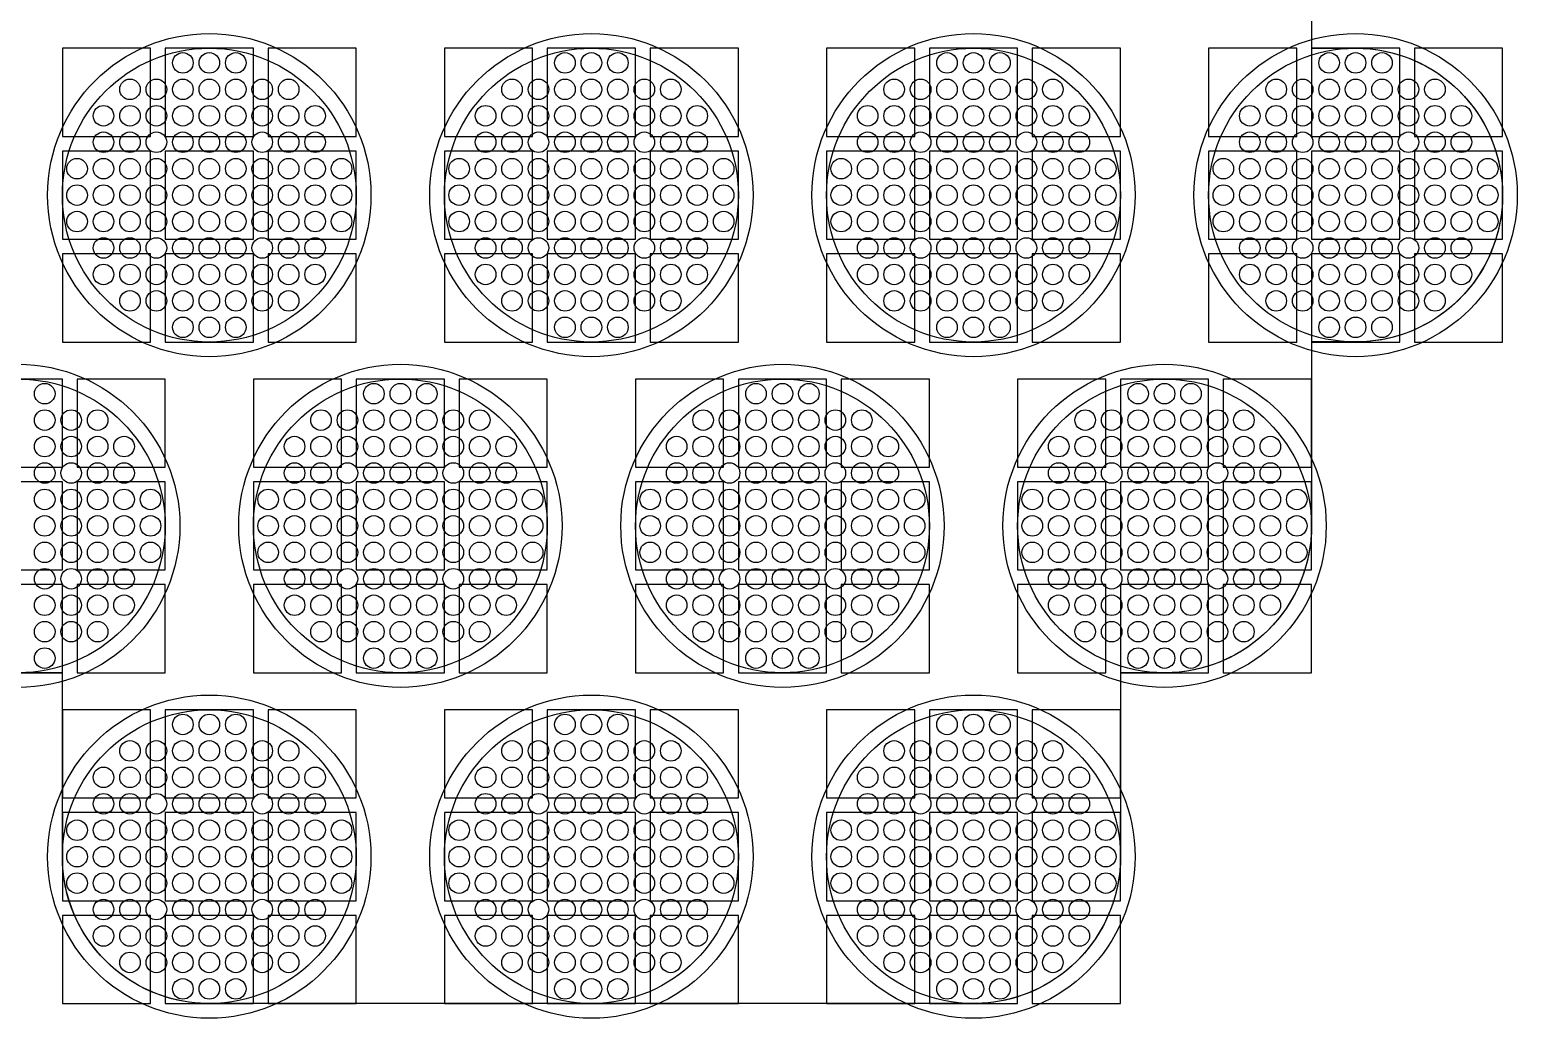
# Model space of a CAD drawing. Extents: x -49 to 54, y -38 to 38.
# Drawn here: x 38.9 to 43.96, y 27.05 to 30.41 of the extents above; entities that cross this region are included whole.
import ezdxf

# ---------------------------------------------------------------- set-up
doc = ezdxf.new("R2010")
doc.units = 0
for name, color, linetype in [('BACK_LAYER', 5, 'CONTINUOUS'), ('COND_LAYER_LOWER_ELECTRODE', 6, 'CONTINUOUS'), ('CONDUCTIVE_LAYER_BACK_LAYER', 2, 'CONTINUOUS'), ('EMITTER', 3, 'CONTINUOUS'), ('LOWER_ELECTRODE', 1, 'CONTINUOUS')]:
    doc.layers.add(name, color=color, linetype=linetype)

msp = doc.modelspace()

# ---------------------------------------------------------------- linework, layer by layer
at = {"layer": 'BACK_LAYER'}
for points in [[(39.0139, 30.0477), (39.3139, 30.0477), (39.3139, 30.3477), (39.0139, 30.3477)], [(39.3639, 30.0477), (39.6639, 30.0477), (39.6639, 30.3477), (39.3639, 30.3477)], [(39.7139, 30.0477), (40.0139, 30.0477), (40.0139, 30.3477), (39.7139, 30.3477)], [(40.3139, 30.0477), (40.6139, 30.0477), (40.6139, 30.3477), (40.3139, 30.3477)], [(40.6639, 30.0477), (40.9639, 30.0477), (40.9639, 30.3477), (40.6639, 30.3477)], [(41.0139, 30.0477), (41.3139, 30.0477), (41.3139, 30.3477), (41.0139, 30.3477)], [(41.6139, 30.0477), (41.9139, 30.0477), (41.9139, 30.3477), (41.6139, 30.3477)], [(41.9639, 30.0477), (42.2639, 30.0477), (42.2639, 30.3477), (41.9639, 30.3477)], [(42.3139, 30.0477), (42.6139, 30.0477), (42.6139, 30.3477), (42.3139, 30.3477)], [(42.9139, 30.0477), (43.2139, 30.0477), (43.2139, 30.3477), (42.9139, 30.3477)], [(43.2639, 30.0477), (43.5639, 30.0477), (43.5639, 30.3477), (43.2639, 30.3477)], [(43.6139, 30.0477), (43.9139, 30.0477), (43.9139, 30.3477), (43.6139, 30.3477)], [(39.0139, 29.6977), (39.3139, 29.6977), (39.3139, 29.9977), (39.0139, 29.9977)], [(39.3639, 29.6977), (39.6639, 29.6977), (39.6639, 29.9977), (39.3639, 29.9977)], [(39.7139, 29.6977), (40.0139, 29.6977), (40.0139, 29.9977), (39.7139, 29.9977)], [(40.3139, 29.6977), (40.6139, 29.6977), (40.6139, 29.9977), (40.3139, 29.9977)], [(40.6639, 29.6977), (40.9639, 29.6977), (40.9639, 29.9977), (40.6639, 29.9977)], [(41.0139, 29.6977), (41.3139, 29.6977), (41.3139, 29.9977), (41.0139, 29.9977)], [(41.6139, 29.6977), (41.9139, 29.6977), (41.9139, 29.9977), (41.6139, 29.9977)], [(41.9639, 29.6977), (42.2639, 29.6977), (42.2639, 29.9977), (41.9639, 29.9977)], [(42.3139, 29.6977), (42.6139, 29.6977), (42.6139, 29.9977), (42.3139, 29.9977)], [(42.9139, 29.6977), (43.2139, 29.6977), (43.2139, 29.9977), (42.9139, 29.9977)], [(43.2639, 29.6977), (43.5639, 29.6977), (43.5639, 29.9977), (43.2639, 29.9977)], [(43.6139, 29.6977), (43.9139, 29.6977), (43.9139, 29.9977), (43.6139, 29.9977)], [(39.0139, 29.3477), (39.3139, 29.3477), (39.3139, 29.6477), (39.0139, 29.6477)], [(39.3639, 29.3477), (39.6639, 29.3477), (39.6639, 29.6477), (39.3639, 29.6477)], [(39.7139, 29.3477), (40.0139, 29.3477), (40.0139, 29.6477), (39.7139, 29.6477)], [(40.3139, 29.3477), (40.6139, 29.3477), (40.6139, 29.6477), (40.3139, 29.6477)], [(40.6639, 29.3477), (40.9639, 29.3477), (40.9639, 29.6477), (40.6639, 29.6477)], [(41.0139, 29.3477), (41.3139, 29.3477), (41.3139, 29.6477), (41.0139, 29.6477)], [(41.6139, 29.3477), (41.9139, 29.3477), (41.9139, 29.6477), (41.6139, 29.6477)], [(41.9639, 29.3477), (42.2639, 29.3477), (42.2639, 29.6477), (41.9639, 29.6477)], [(42.3139, 29.3477), (42.6139, 29.3477), (42.6139, 29.6477), (42.3139, 29.6477)], [(42.9139, 29.3477), (43.2139, 29.3477), (43.2139, 29.6477), (42.9139, 29.6477)], [(43.2639, 29.3477), (43.5639, 29.3477), (43.5639, 29.6477), (43.2639, 29.6477)], [(43.6139, 29.3477), (43.9139, 29.3477), (43.9139, 29.6477), (43.6139, 29.6477)], [(38.7139, 28.9218), (39.0139, 28.9218), (39.0139, 29.2218), (38.7139, 29.2218)], [(39.0639, 28.9218), (39.3639, 28.9218), (39.3639, 29.2218), (39.0639, 29.2218)], [(39.6639, 28.9218), (39.9639, 28.9218), (39.9639, 29.2218), (39.6639, 29.2218)], [(40.0139, 28.9218), (40.3139, 28.9218), (40.3139, 29.2218), (40.0139, 29.2218)], [(40.3639, 28.9218), (40.6639, 28.9218), (40.6639, 29.2218), (40.3639, 29.2218)], [(40.9639, 28.9218), (41.2639, 28.9218), (41.2639, 29.2218), (40.9639, 29.2218)], [(41.3139, 28.9218), (41.6139, 28.9218), (41.6139, 29.2218), (41.3139, 29.2218)], [(41.6639, 28.9218), (41.9639, 28.9218), (41.9639, 29.2218), (41.6639, 29.2218)], [(42.2639, 28.9218), (42.5639, 28.9218), (42.5639, 29.2218), (42.2639, 29.2218)], [(42.6139, 28.9218), (42.9139, 28.9218), (42.9139, 29.2218), (42.6139, 29.2218)], [(42.9639, 28.9218), (43.2639, 28.9218), (43.2639, 29.2218), (42.9639, 29.2218)], [(38.7139, 28.5718), (39.0139, 28.5718), (39.0139, 28.8718), (38.7139, 28.8718)], [(39.0639, 28.5718), (39.3639, 28.5718), (39.3639, 28.8718), (39.0639, 28.8718)], [(39.6639, 28.5718), (39.9639, 28.5718), (39.9639, 28.8718), (39.6639, 28.8718)], [(40.0139, 28.5718), (40.3139, 28.5718), (40.3139, 28.8718), (40.0139, 28.8718)], [(40.3639, 28.5718), (40.6639, 28.5718), (40.6639, 28.8718), (40.3639, 28.8718)], [(40.9639, 28.5718), (41.2639, 28.5718), (41.2639, 28.8718), (40.9639, 28.8718)], [(41.3139, 28.5718), (41.6139, 28.5718), (41.6139, 28.8718), (41.3139, 28.8718)], [(41.6639, 28.5718), (41.9639, 28.5718), (41.9639, 28.8718), (41.6639, 28.8718)], [(42.2639, 28.5718), (42.5639, 28.5718), (42.5639, 28.8718), (42.2639, 28.8718)], [(42.6139, 28.5718), (42.9139, 28.5718), (42.9139, 28.8718), (42.6139, 28.8718)], [(42.9639, 28.5718), (43.2639, 28.5718), (43.2639, 28.8718), (42.9639, 28.8718)], [(38.7139, 28.2218), (39.0139, 28.2218), (39.0139, 28.5218), (38.7139, 28.5218)], [(39.0639, 28.2218), (39.3639, 28.2218), (39.3639, 28.5218), (39.0639, 28.5218)], [(39.6639, 28.2218), (39.9639, 28.2218), (39.9639, 28.5218), (39.6639, 28.5218)], [(40.0139, 28.2218), (40.3139, 28.2218), (40.3139, 28.5218), (40.0139, 28.5218)], [(40.3639, 28.2218), (40.6639, 28.2218), (40.6639, 28.5218), (40.3639, 28.5218)], [(40.9639, 28.2218), (41.2639, 28.2218), (41.2639, 28.5218), (40.9639, 28.5218)], [(41.3139, 28.2218), (41.6139, 28.2218), (41.6139, 28.5218), (41.3139, 28.5218)], [(41.6639, 28.2218), (41.9639, 28.2218), (41.9639, 28.5218), (41.6639, 28.5218)], [(42.2639, 28.2218), (42.5639, 28.2218), (42.5639, 28.5218), (42.2639, 28.5218)], [(42.6139, 28.2218), (42.9139, 28.2218), (42.9139, 28.5218), (42.6139, 28.5218)], [(42.9639, 28.2218), (43.2639, 28.2218), (43.2639, 28.5218), (42.9639, 28.5218)], [(39.0139, 27.796), (39.3139, 27.796), (39.3139, 28.096), (39.0139, 28.096)], [(39.3639, 27.796), (39.6639, 27.796), (39.6639, 28.096), (39.3639, 28.096)], [(39.7139, 27.796), (40.0139, 27.796), (40.0139, 28.096), (39.7139, 28.096)], [(40.3139, 27.796), (40.6139, 27.796), (40.6139, 28.096), (40.3139, 28.096)], [(40.6639, 27.796), (40.9639, 27.796), (40.9639, 28.096), (40.6639, 28.096)], [(41.0139, 27.796), (41.3139, 27.796), (41.3139, 28.096), (41.0139, 28.096)], [(41.6139, 27.796), (41.9139, 27.796), (41.9139, 28.096), (41.6139, 28.096)], [(41.9639, 27.796), (42.2639, 27.796), (42.2639, 28.096), (41.9639, 28.096)], [(42.3139, 27.796), (42.6139, 27.796), (42.6139, 28.096), (42.3139, 28.096)], [(39.0139, 27.446), (39.3139, 27.446), (39.3139, 27.746), (39.0139, 27.746)], [(39.3639, 27.446), (39.6639, 27.446), (39.6639, 27.746), (39.3639, 27.746)], [(39.7139, 27.446), (40.0139, 27.446), (40.0139, 27.746), (39.7139, 27.746)], [(40.3139, 27.446), (40.6139, 27.446), (40.6139, 27.746), (40.3139, 27.746)], [(40.6639, 27.446), (40.9639, 27.446), (40.9639, 27.746), (40.6639, 27.746)], [(41.0139, 27.446), (41.3139, 27.446), (41.3139, 27.746), (41.0139, 27.746)], [(41.6139, 27.446), (41.9139, 27.446), (41.9139, 27.746), (41.6139, 27.746)], [(41.9639, 27.446), (42.2639, 27.446), (42.2639, 27.746), (41.9639, 27.746)], [(42.3139, 27.446), (42.6139, 27.446), (42.6139, 27.746), (42.3139, 27.746)], [(39.0139, 27.096), (39.3139, 27.096), (39.3139, 27.396), (39.0139, 27.396)], [(39.3639, 27.096), (39.6639, 27.096), (39.6639, 27.396), (39.3639, 27.396)], [(39.7139, 27.096), (40.0139, 27.096), (40.0139, 27.396), (39.7139, 27.396)], [(40.3139, 27.096), (40.6139, 27.096), (40.6139, 27.396), (40.3139, 27.396)], [(40.6639, 27.096), (40.9639, 27.096), (40.9639, 27.396), (40.6639, 27.396)], [(41.0139, 27.096), (41.3139, 27.096), (41.3139, 27.396), (41.0139, 27.396)], [(41.6139, 27.096), (41.9139, 27.096), (41.9139, 27.396), (41.6139, 27.396)], [(41.9639, 27.096), (42.2639, 27.096), (42.2639, 27.396), (41.9639, 27.396)], [(42.3139, 27.096), (42.6139, 27.096), (42.6139, 27.396), (42.3139, 27.396)]]:
    msp.add_lwpolyline(points, close=True, dxfattribs=at)
at = {"layer": 'COND_LAYER_LOWER_ELECTRODE'}
for centre in [(39.5139, 29.8477), (40.8139, 29.8477), (42.1139, 29.8477), (43.4139, 29.8477), (38.8639, 28.7218), (40.1639, 28.7218), (41.4639, 28.7218), (42.7639, 28.7218), (39.5139, 27.596), (40.8139, 27.596), (42.1139, 27.596)]:
    msp.add_circle(centre, 0.55, dxfattribs=at)
at = {"layer": 'CONDUCTIVE_LAYER_BACK_LAYER'}
msp.add_lwpolyline([(43.2639, 30.9735), (43.2639, 30.3476), (43.4239, 30.3476), (43.4437, 30.3468), (43.4636, 30.3452), (43.4833, 30.3428), (43.5029, 30.3397), (43.5224, 30.3357), (43.5417, 30.331), (43.5609, 30.3256), (43.5797, 30.3194), (43.5984, 30.3124), (43.6167, 30.3047), (43.6347, 30.2963), (43.6524, 30.2871), (43.6697, 30.2773), (43.6865, 30.2668), (43.703, 30.2556), (43.719, 30.2438), (43.7345, 30.2314), (43.7495, 30.2183), (43.764, 30.2047), (43.7779, 30.1905), (43.7912, 30.1758), (43.804, 30.1605), (43.8161, 30.1448), (43.8276, 30.1285), (43.8384, 30.1119), (43.8486, 30.0948), (43.8581, 30.0773), (43.8669, 30.0595), (43.8749, 30.0413), (43.8823, 30.0228), (43.8888, 30.0041), (43.8947, 29.985), (43.8998, 29.9658), (43.9041, 29.9464), (43.9076, 29.9269), (43.9104, 29.9072), (43.9124, 29.8874), (43.9135, 29.8675), (43.9139, 29.8477), (43.9135, 29.8278), (43.9124, 29.8079), (43.9104, 29.7881), (43.9076, 29.7685), (43.9041, 29.7489), (43.8998, 29.7295), (43.8947, 29.7103), (43.8888, 29.6913), (43.8823, 29.6725), (43.8749, 29.654), (43.8669, 29.6358), (43.8581, 29.618), (43.8486, 29.6005), (43.8384, 29.5834), (43.8276, 29.5668), (43.8161, 29.5506), (43.804, 29.5348), (43.7912, 29.5195), (43.7779, 29.5048), (43.764, 29.4906), (43.7495, 29.477), (43.7345, 29.4639), (43.719, 29.4515), (43.703, 29.4397), (43.6865, 29.4285), (43.6697, 29.418), (43.6524, 29.4082), (43.6347, 29.399), (43.6167, 29.3906), (43.5984, 29.3829), (43.5797, 29.3759), (43.5609, 29.3697), (43.5417, 29.3643), (43.5224, 29.3596), (43.5029, 29.3556), (43.4833, 29.3525), (43.4636, 29.3501), (43.4437, 29.3485), (43.4239, 29.3478), (43.2639, 29.3478), (43.2639, 28.7218), (43.2635, 28.7019), (43.2624, 28.6821), (43.2604, 28.6623), (43.2576, 28.6426), (43.2541, 28.6231), (43.2498, 28.6036), (43.2447, 28.5844), (43.2388, 28.5654), (43.2323, 28.5467), (43.2249, 28.5282), (43.2169, 28.51), (43.2081, 28.4922), (43.1986, 28.4747), (43.1884, 28.4576), (43.1776, 28.4409), (43.1661, 28.4247), (43.154, 28.409), (43.1412, 28.3937), (43.1279, 28.379), (43.114, 28.3648), (43.0995, 28.3511), (43.0845, 28.3381), (43.069, 28.3257), (43.053, 28.3138), (43.0365, 28.3027), (43.0197, 28.2922), (43.0024, 28.2823), (42.9847, 28.2732), (42.9667, 28.2648), (42.9484, 28.2571), (42.9297, 28.2501), (42.9109, 28.2439), (42.8917, 28.2384), (42.8724, 28.2337), (42.8529, 28.2298), (42.8333, 28.2267), (42.8136, 28.2243), (42.7937, 28.2227), (42.7739, 28.2219), (42.6139, 28.2219), (42.6139, 27.596), (42.6135, 27.5761), (42.6124, 27.5563), (42.6104, 27.5365), (42.6076, 27.5168), (42.6041, 27.4972), (42.5998, 27.4778), (42.5947, 27.4586), (42.5888, 27.4396), (42.5823, 27.4208), (42.5749, 27.4024), (42.5669, 27.3842), (42.5581, 27.3663), (42.5486, 27.3489), (42.5384, 27.3318), (42.5276, 27.3151), (42.5161, 27.2989), (42.504, 27.2831), (42.4912, 27.2679), (42.4779, 27.2531), (42.464, 27.2389), (42.4495, 27.2253), (42.4345, 27.2123), (42.419, 27.1998), (42.403, 27.188), (42.3865, 27.1768), (42.3697, 27.1663), (42.3524, 27.1565), (42.3347, 27.1474), (42.3167, 27.1389), (42.2984, 27.1312), (42.2797, 27.1243), (42.2609, 27.1181), (42.2417, 27.1126), (42.2224, 27.1079), (42.2029, 27.104), (42.1833, 27.1008), (42.1636, 27.0985), (42.1437, 27.0969), (42.1239, 27.0961), (39.504, 27.0961), (39.4841, 27.0969), (39.4643, 27.0985), (39.4446, 27.1008), (39.4249, 27.104), (39.4054, 27.1079), (39.3861, 27.1126), (39.367, 27.1181), (39.3481, 27.1243), (39.3295, 27.1312), (39.3112, 27.1389), (39.2932, 27.1474), (39.2755, 27.1565), (39.2582, 27.1663), (39.2413, 27.1768), (39.2249, 27.188), (39.2089, 27.1998), (39.1934, 27.2123), (39.1784, 27.2253), (39.1639, 27.2389), (39.15, 27.2531), (39.1367, 27.2679), (39.1239, 27.2831), (39.1118, 27.2989), (39.1003, 27.3151), (39.0894, 27.3318), (39.0793, 27.3489), (39.0698, 27.3663), (39.061, 27.3842), (39.053, 27.4024), (39.0456, 27.4208), (39.039, 27.4396), (39.0332, 27.4586), (39.0281, 27.4778), (39.0238, 27.4972), (39.0203, 27.5168), (39.0175, 27.5365), (39.0155, 27.5563), (39.0143, 27.5761), (39.0139, 27.596), (39.0139, 28.2219), (38.854, 28.2219)], dxfattribs=at)
at = {"layer": 'EMITTER'}
for centre in [(39.5139, 29.8477), (40.8139, 29.8477), (42.1139, 29.8477), (43.4139, 29.8477), (38.8639, 28.7218), (40.1639, 28.7218), (41.4639, 28.7218), (42.7639, 28.7218), (39.5139, 27.596), (40.8139, 27.596), (42.1139, 27.596)]:
    msp.add_circle(centre, 0.5, dxfattribs=at)
at = {"layer": 'LOWER_ELECTRODE'}
for centre in [(39.4239, 30.2977), (39.5139, 30.2977), (39.6039, 30.2977), (40.7239, 30.2977), (40.8139, 30.2977), (40.9039, 30.2977), (42.0239, 30.2977), (42.1139, 30.2977), (42.2039, 30.2977), (43.3239, 30.2977), (43.4139, 30.2977), (43.5039, 30.2977), (39.2439, 30.2077), (39.3339, 30.2077), (39.4239, 30.2077), (39.5139, 30.2077), (39.6039, 30.2077), (39.6939, 30.2077), (39.7839, 30.2077), (40.5439, 30.2077), (40.6339, 30.2077), (40.7239, 30.2077), (40.8139, 30.2077), (40.9039, 30.2077), (40.9939, 30.2077), (41.0839, 30.2077), (41.8439, 30.2077), (41.9339, 30.2077), (42.0239, 30.2077), (42.1139, 30.2077), (42.2039, 30.2077), (42.2939, 30.2077), (42.3839, 30.2077), (43.1439, 30.2077), (43.2339, 30.2077), (43.3239, 30.2077), (43.4139, 30.2077), (43.5039, 30.2077), (43.5939, 30.2077), (43.6839, 30.2077), (39.1539, 30.1177), (39.2439, 30.1177), (39.3339, 30.1177), (39.4239, 30.1177), (39.5139, 30.1177), (39.6039, 30.1177), (39.6939, 30.1177), (39.7839, 30.1177), (39.8739, 30.1177), (40.4539, 30.1177), (40.5439, 30.1177), (40.6339, 30.1177), (40.7239, 30.1177), (40.8139, 30.1177), (40.9039, 30.1177), (40.9939, 30.1177), (41.0839, 30.1177), (41.1739, 30.1177), (41.7539, 30.1177), (41.8439, 30.1177), (41.9339, 30.1177), (42.0239, 30.1177), (42.1139, 30.1177), (42.2039, 30.1177), (42.2939, 30.1177), (42.3839, 30.1177), (42.4739, 30.1177), (43.0539, 30.1177), (43.1439, 30.1177), (43.2339, 30.1177), (43.3239, 30.1177), (43.4139, 30.1177), (43.5039, 30.1177), (43.5939, 30.1177), (43.6839, 30.1177), (43.7739, 30.1177), (39.1539, 30.0277), (39.2439, 30.0277), (39.3339, 30.0277), (39.4239, 30.0277), (39.5139, 30.0277), (39.6039, 30.0277), (39.6939, 30.0277), (39.7839, 30.0277), (39.8739, 30.0277), (40.4539, 30.0277), (40.5439, 30.0277), (40.6339, 30.0277), (40.7239, 30.0277), (40.8139, 30.0277), (40.9039, 30.0277), (40.9939, 30.0277), (41.0839, 30.0277), (41.1739, 30.0277), (41.7539, 30.0277), (41.8439, 30.0277), (41.9339, 30.0277), (42.0239, 30.0277), (42.1139, 30.0277), (42.2039, 30.0277), (42.2939, 30.0277), (42.3839, 30.0277), (42.4739, 30.0277), (43.0539, 30.0277), (43.1439, 30.0277), (43.2339, 30.0277), (43.3239, 30.0277), (43.4139, 30.0277), (43.5039, 30.0277), (43.5939, 30.0277), (43.6839, 30.0277), (43.7739, 30.0277), (39.0639, 29.9377), (39.1539, 29.9377), (39.2439, 29.9377), (39.3339, 29.9377), (39.4239, 29.9377), (39.5139, 29.9377), (39.6039, 29.9377), (39.6939, 29.9377), (39.7839, 29.9377), (39.8739, 29.9377), (39.9639, 29.9377), (40.3639, 29.9377), (40.4539, 29.9377), (40.5439, 29.9377), (40.6339, 29.9377), (40.7239, 29.9377), (40.8139, 29.9377), (40.9039, 29.9377), (40.9939, 29.9377), (41.0839, 29.9377), (41.1739, 29.9377), (41.2639, 29.9377), (41.6639, 29.9377), (41.7539, 29.9377), (41.8439, 29.9377), (41.9339, 29.9377), (42.0239, 29.9377), (42.1139, 29.9377), (42.2039, 29.9377), (42.2939, 29.9377), (42.3839, 29.9377), (42.4739, 29.9377), (42.5639, 29.9377), (42.9639, 29.9377), (43.0539, 29.9377), (43.1439, 29.9377), (43.2339, 29.9377), (43.3239, 29.9377), (43.4139, 29.9377), (43.5039, 29.9377), (43.5939, 29.9377), (43.6839, 29.9377), (43.7739, 29.9377), (43.8639, 29.9377), (39.0639, 29.8477), (39.1539, 29.8477), (39.2439, 29.8477), (39.3339, 29.8477), (39.4239, 29.8477), (39.5139, 29.8477), (39.6039, 29.8477), (39.6939, 29.8477), (39.7839, 29.8477), (39.8739, 29.8477), (39.9639, 29.8477), (40.3639, 29.8477), (40.4539, 29.8477), (40.5439, 29.8477), (40.6339, 29.8477), (40.7239, 29.8477), (40.8139, 29.8477), (40.9039, 29.8477), (40.9939, 29.8477), (41.0839, 29.8477), (41.1739, 29.8477), (41.2639, 29.8477), (41.6639, 29.8477), (41.7539, 29.8477), (41.8439, 29.8477), (41.9339, 29.8477), (42.0239, 29.8477), (42.1139, 29.8477), (42.2039, 29.8477), (42.2939, 29.8477), (42.3839, 29.8477), (42.4739, 29.8477), (42.5639, 29.8477), (42.9639, 29.8477), (43.0539, 29.8477), (43.1439, 29.8477), (43.2339, 29.8477), (43.3239, 29.8477), (43.4139, 29.8477), (43.5039, 29.8477), (43.5939, 29.8477), (43.6839, 29.8477), (43.7739, 29.8477), (43.8639, 29.8477), (39.0639, 29.7577), (39.1539, 29.7577), (39.2439, 29.7577), (39.3339, 29.7577), (39.4239, 29.7577), (39.5139, 29.7577), (39.6039, 29.7577), (39.6939, 29.7577), (39.7839, 29.7577), (39.8739, 29.7577), (39.9639, 29.7577), (40.3639, 29.7577), (40.4539, 29.7577), (40.5439, 29.7577), (40.6339, 29.7577), (40.7239, 29.7577), (40.8139, 29.7577), (40.9039, 29.7577), (40.9939, 29.7577), (41.0839, 29.7577), (41.1739, 29.7577), (41.2639, 29.7577), (41.6639, 29.7577), (41.7539, 29.7577), (41.8439, 29.7577), (41.9339, 29.7577), (42.0239, 29.7577), (42.1139, 29.7577), (42.2039, 29.7577), (42.2939, 29.7577), (42.3839, 29.7577), (42.4739, 29.7577), (42.5639, 29.7577), (42.9639, 29.7577), (43.0539, 29.7577), (43.1439, 29.7577), (43.2339, 29.7577), (43.3239, 29.7577), (43.4139, 29.7577), (43.5039, 29.7577), (43.5939, 29.7577), (43.6839, 29.7577), (43.7739, 29.7577), (43.8639, 29.7577), (39.1539, 29.6677), (39.2439, 29.6677), (39.3339, 29.6677), (39.4239, 29.6677), (39.5139, 29.6677), (39.6039, 29.6677), (39.6939, 29.6677), (39.7839, 29.6677), (39.8739, 29.6677), (40.4539, 29.6677), (40.5439, 29.6677), (40.6339, 29.6677), (40.7239, 29.6677), (40.8139, 29.6677), (40.9039, 29.6677), (40.9939, 29.6677), (41.0839, 29.6677), (41.1739, 29.6677), (41.7539, 29.6677), (41.8439, 29.6677), (41.9339, 29.6677), (42.0239, 29.6677), (42.1139, 29.6677), (42.2039, 29.6677), (42.2939, 29.6677), (42.3839, 29.6677), (42.4739, 29.6677), (43.0539, 29.6677), (43.1439, 29.6677), (43.2339, 29.6677), (43.3239, 29.6677), (43.4139, 29.6677), (43.5039, 29.6677), (43.5939, 29.6677), (43.6839, 29.6677), (43.7739, 29.6677), (39.1539, 29.5777), (39.2439, 29.5777), (39.3339, 29.5777), (39.4239, 29.5777), (39.5139, 29.5777), (39.6039, 29.5777), (39.6939, 29.5777), (39.7839, 29.5777), (39.8739, 29.5777), (40.4539, 29.5777), (40.5439, 29.5777), (40.6339, 29.5777), (40.7239, 29.5777), (40.8139, 29.5777), (40.9039, 29.5777), (40.9939, 29.5777), (41.0839, 29.5777), (41.1739, 29.5777), (41.7539, 29.5777), (41.8439, 29.5777), (41.9339, 29.5777), (42.0239, 29.5777), (42.1139, 29.5777), (42.2039, 29.5777), (42.2939, 29.5777), (42.3839, 29.5777), (42.4739, 29.5777), (43.0539, 29.5777), (43.1439, 29.5777), (43.2339, 29.5777), (43.3239, 29.5777), (43.4139, 29.5777), (43.5039, 29.5777), (43.5939, 29.5777), (43.6839, 29.5777), (43.7739, 29.5777), (39.2439, 29.4877), (39.3339, 29.4877), (39.4239, 29.4877), (39.5139, 29.4877), (39.6039, 29.4877), (39.6939, 29.4877), (39.7839, 29.4877), (40.5439, 29.4877), (40.6339, 29.4877), (40.7239, 29.4877), (40.8139, 29.4877), (40.9039, 29.4877), (40.9939, 29.4877), (41.0839, 29.4877), (41.8439, 29.4877), (41.9339, 29.4877), (42.0239, 29.4877), (42.1139, 29.4877), (42.2039, 29.4877), (42.2939, 29.4877), (42.3839, 29.4877), (43.1439, 29.4877), (43.2339, 29.4877), (43.3239, 29.4877), (43.4139, 29.4877), (43.5039, 29.4877), (43.5939, 29.4877), (43.6839, 29.4877), (39.4239, 29.3977), (39.5139, 29.3977), (39.6039, 29.3977), (40.7239, 29.3977), (40.8139, 29.3977), (40.9039, 29.3977), (42.0239, 29.3977), (42.1139, 29.3977), (42.2039, 29.3977), (43.3239, 29.3977), (43.4139, 29.3977), (43.5039, 29.3977), (38.9539, 29.1718), (40.0739, 29.1718), (40.1639, 29.1718), (40.2539, 29.1718), (41.3739, 29.1718), (41.4639, 29.1718), (41.5539, 29.1718), (42.6739, 29.1718), (42.7639, 29.1718), (42.8539, 29.1718), (38.9539, 29.0818), (39.0439, 29.0818), (39.1339, 29.0818), (39.8939, 29.0818), (39.9839, 29.0818), (40.0739, 29.0818), (40.1639, 29.0818), (40.2539, 29.0818), (40.3439, 29.0818), (40.4339, 29.0818), (41.1939, 29.0818), (41.2839, 29.0818), (41.3739, 29.0818), (41.4639, 29.0818), (41.5539, 29.0818), (41.6439, 29.0818), (41.7339, 29.0818), (42.4939, 29.0818), (42.5839, 29.0818), (42.6739, 29.0818), (42.7639, 29.0818), (42.8539, 29.0818), (42.9439, 29.0818), (43.0339, 29.0818), (38.9539, 28.9918), (39.0439, 28.9918), (39.1339, 28.9918), (39.2239, 28.9918), (39.8039, 28.9918), (39.8939, 28.9918), (39.9839, 28.9918), (40.0739, 28.9918), (40.1639, 28.9918), (40.2539, 28.9918), (40.3439, 28.9918), (40.4339, 28.9918), (40.5239, 28.9918), (41.1039, 28.9918), (41.1939, 28.9918), (41.2839, 28.9918), (41.3739, 28.9918), (41.4639, 28.9918), (41.5539, 28.9918), (41.6439, 28.9918), (41.7339, 28.9918), (41.8239, 28.9918), (42.4039, 28.9918), (42.4939, 28.9918), (42.5839, 28.9918), (42.6739, 28.9918), (42.7639, 28.9918), (42.8539, 28.9918), (42.9439, 28.9918), (43.0339, 28.9918), (43.1239, 28.9918), (38.9539, 28.9018), (39.0439, 28.9018), (39.1339, 28.9018), (39.2239, 28.9018), (39.8039, 28.9018), (39.8939, 28.9018), (39.9839, 28.9018), (40.0739, 28.9018), (40.1639, 28.9018), (40.2539, 28.9018), (40.3439, 28.9018), (40.4339, 28.9018), (40.5239, 28.9018), (41.1039, 28.9018), (41.1939, 28.9018), (41.2839, 28.9018), (41.3739, 28.9018), (41.4639, 28.9018), (41.5539, 28.9018), (41.6439, 28.9018), (41.7339, 28.9018), (41.8239, 28.9018), (42.4039, 28.9018), (42.4939, 28.9018), (42.5839, 28.9018), (42.6739, 28.9018), (42.7639, 28.9018), (42.8539, 28.9018), (42.9439, 28.9018), (43.0339, 28.9018), (43.1239, 28.9018), (38.9539, 28.8118), (39.0439, 28.8118), (39.1339, 28.8118), (39.2239, 28.8118), (39.3139, 28.8118), (39.7139, 28.8118), (39.8039, 28.8118), (39.8939, 28.8118), (39.9839, 28.8118), (40.0739, 28.8118), (40.1639, 28.8118), (40.2539, 28.8118), (40.3439, 28.8118), (40.4339, 28.8118), (40.5239, 28.8118), (40.6139, 28.8118), (41.0139, 28.8118), (41.1039, 28.8118), (41.1939, 28.8118), (41.2839, 28.8118), (41.3739, 28.8118), (41.4639, 28.8118), (41.5539, 28.8118), (41.6439, 28.8118), (41.7339, 28.8118), (41.8239, 28.8118), (41.9139, 28.8118), (42.3139, 28.8118), (42.4039, 28.8118), (42.4939, 28.8118), (42.5839, 28.8118), (42.6739, 28.8118), (42.7639, 28.8118), (42.8539, 28.8118), (42.9439, 28.8118), (43.0339, 28.8118), (43.1239, 28.8118), (43.2139, 28.8118), (38.9539, 28.7218), (39.0439, 28.7218), (39.1339, 28.7218), (39.2239, 28.7218), (39.3139, 28.7218), (39.7139, 28.7218), (39.8039, 28.7218), (39.8939, 28.7218), (39.9839, 28.7218), (40.0739, 28.7218), (40.1639, 28.7218), (40.2539, 28.7218), (40.3439, 28.7218), (40.4339, 28.7218), (40.5239, 28.7218), (40.6139, 28.7218), (41.0139, 28.7218), (41.1039, 28.7218), (41.1939, 28.7218), (41.2839, 28.7218), (41.3739, 28.7218), (41.4639, 28.7218), (41.5539, 28.7218), (41.6439, 28.7218), (41.7339, 28.7218), (41.8239, 28.7218), (41.9139, 28.7218), (42.3139, 28.7218), (42.4039, 28.7218), (42.4939, 28.7218), (42.5839, 28.7218), (42.6739, 28.7218), (42.7639, 28.7218), (42.8539, 28.7218), (42.9439, 28.7218), (43.0339, 28.7218), (43.1239, 28.7218), (43.2139, 28.7218), (38.9539, 28.6318), (39.0439, 28.6318), (39.1339, 28.6318), (39.2239, 28.6318), (39.3139, 28.6318), (39.7139, 28.6318), (39.8039, 28.6318), (39.8939, 28.6318), (39.9839, 28.6318), (40.0739, 28.6318), (40.1639, 28.6318), (40.2539, 28.6318), (40.3439, 28.6318), (40.4339, 28.6318), (40.5239, 28.6318), (40.6139, 28.6318), (41.0139, 28.6318), (41.1039, 28.6318), (41.1939, 28.6318), (41.2839, 28.6318), (41.3739, 28.6318), (41.4639, 28.6318), (41.5539, 28.6318), (41.6439, 28.6318), (41.7339, 28.6318), (41.8239, 28.6318), (41.9139, 28.6318), (42.3139, 28.6318), (42.4039, 28.6318), (42.4939, 28.6318), (42.5839, 28.6318), (42.6739, 28.6318), (42.7639, 28.6318), (42.8539, 28.6318), (42.9439, 28.6318), (43.0339, 28.6318), (43.1239, 28.6318), (43.2139, 28.6318), (38.9539, 28.5418), (39.0439, 28.5418), (39.1339, 28.5418), (39.2239, 28.5418), (39.8039, 28.5418), (39.8939, 28.5418), (39.9839, 28.5418), (40.0739, 28.5418), (40.1639, 28.5418), (40.2539, 28.5418), (40.3439, 28.5418), (40.4339, 28.5418), (40.5239, 28.5418), (41.1039, 28.5418), (41.1939, 28.5418), (41.2839, 28.5418), (41.3739, 28.5418), (41.4639, 28.5418), (41.5539, 28.5418), (41.6439, 28.5418), (41.7339, 28.5418), (41.8239, 28.5418), (42.4039, 28.5418), (42.4939, 28.5418), (42.5839, 28.5418), (42.6739, 28.5418), (42.7639, 28.5418), (42.8539, 28.5418), (42.9439, 28.5418), (43.0339, 28.5418), (43.1239, 28.5418), (38.9539, 28.4518), (39.0439, 28.4518), (39.1339, 28.4518), (39.2239, 28.4518), (39.8039, 28.4518), (39.8939, 28.4518), (39.9839, 28.4518), (40.0739, 28.4518), (40.1639, 28.4518), (40.2539, 28.4518), (40.3439, 28.4518), (40.4339, 28.4518), (40.5239, 28.4518), (41.1039, 28.4518), (41.1939, 28.4518), (41.2839, 28.4518), (41.3739, 28.4518), (41.4639, 28.4518), (41.5539, 28.4518), (41.6439, 28.4518), (41.7339, 28.4518), (41.8239, 28.4518), (42.4039, 28.4518), (42.4939, 28.4518), (42.5839, 28.4518), (42.6739, 28.4518), (42.7639, 28.4518), (42.8539, 28.4518), (42.9439, 28.4518), (43.0339, 28.4518), (43.1239, 28.4518), (38.9539, 28.3618), (39.0439, 28.3618), (39.1339, 28.3618), (39.8939, 28.3618), (39.9839, 28.3618), (40.0739, 28.3618), (40.1639, 28.3618), (40.2539, 28.3618), (40.3439, 28.3618), (40.4339, 28.3618), (41.1939, 28.3618), (41.2839, 28.3618), (41.3739, 28.3618), (41.4639, 28.3618), (41.5539, 28.3618), (41.6439, 28.3618), (41.7339, 28.3618), (42.4939, 28.3618), (42.5839, 28.3618), (42.6739, 28.3618), (42.7639, 28.3618), (42.8539, 28.3618), (42.9439, 28.3618), (43.0339, 28.3618), (38.9539, 28.2718), (40.0739, 28.2718), (40.1639, 28.2718), (40.2539, 28.2718), (41.3739, 28.2718), (41.4639, 28.2718), (41.5539, 28.2718), (42.6739, 28.2718), (42.7639, 28.2718), (42.8539, 28.2718), (39.4239, 28.046), (39.5139, 28.046), (39.6039, 28.046), (40.7239, 28.046), (40.8139, 28.046), (40.9039, 28.046), (42.0239, 28.046), (42.1139, 28.046), (42.2039, 28.046), (39.2439, 27.956), (39.3339, 27.956), (39.4239, 27.956), (39.5139, 27.956), (39.6039, 27.956), (39.6939, 27.956), (39.7839, 27.956), (40.5439, 27.956), (40.6339, 27.956), (40.7239, 27.956), (40.8139, 27.956), (40.9039, 27.956), (40.9939, 27.956), (41.0839, 27.956), (41.8439, 27.956), (41.9339, 27.956), (42.0239, 27.956), (42.1139, 27.956), (42.2039, 27.956), (42.2939, 27.956), (42.3839, 27.956), (39.1539, 27.866), (39.2439, 27.866), (39.3339, 27.866), (39.4239, 27.866), (39.5139, 27.866), (39.6039, 27.866), (39.6939, 27.866), (39.7839, 27.866), (39.8739, 27.866), (40.4539, 27.866), (40.5439, 27.866), (40.6339, 27.866), (40.7239, 27.866), (40.8139, 27.866), (40.9039, 27.866), (40.9939, 27.866), (41.0839, 27.866), (41.1739, 27.866), (41.7539, 27.866), (41.8439, 27.866), (41.9339, 27.866), (42.0239, 27.866), (42.1139, 27.866), (42.2039, 27.866), (42.2939, 27.866), (42.3839, 27.866), (42.4739, 27.866), (39.1539, 27.776), (39.2439, 27.776), (39.3339, 27.776), (39.4239, 27.776), (39.5139, 27.776), (39.6039, 27.776), (39.6939, 27.776), (39.7839, 27.776), (39.8739, 27.776), (40.4539, 27.776), (40.5439, 27.776), (40.6339, 27.776), (40.7239, 27.776), (40.8139, 27.776), (40.9039, 27.776), (40.9939, 27.776), (41.0839, 27.776), (41.1739, 27.776), (41.7539, 27.776), (41.8439, 27.776), (41.9339, 27.776), (42.0239, 27.776), (42.1139, 27.776), (42.2039, 27.776), (42.2939, 27.776), (42.3839, 27.776), (42.4739, 27.776), (39.0639, 27.686), (39.1539, 27.686), (39.2439, 27.686), (39.3339, 27.686), (39.4239, 27.686), (39.5139, 27.686), (39.6039, 27.686), (39.6939, 27.686), (39.7839, 27.686), (39.8739, 27.686), (39.9639, 27.686), (40.3639, 27.686), (40.4539, 27.686), (40.5439, 27.686), (40.6339, 27.686), (40.7239, 27.686), (40.8139, 27.686), (40.9039, 27.686), (40.9939, 27.686), (41.0839, 27.686), (41.1739, 27.686), (41.2639, 27.686), (41.6639, 27.686), (41.7539, 27.686), (41.8439, 27.686), (41.9339, 27.686), (42.0239, 27.686), (42.1139, 27.686), (42.2039, 27.686), (42.2939, 27.686), (42.3839, 27.686), (42.4739, 27.686), (42.5639, 27.686), (39.0639, 27.596), (39.1539, 27.596), (39.2439, 27.596), (39.3339, 27.596), (39.4239, 27.596), (39.5139, 27.596), (39.6039, 27.596), (39.6939, 27.596), (39.7839, 27.596), (39.8739, 27.596), (39.9639, 27.596), (40.3639, 27.596), (40.4539, 27.596), (40.5439, 27.596), (40.6339, 27.596), (40.7239, 27.596), (40.8139, 27.596), (40.9039, 27.596), (40.9939, 27.596), (41.0839, 27.596), (41.1739, 27.596), (41.2639, 27.596), (41.6639, 27.596), (41.7539, 27.596), (41.8439, 27.596), (41.9339, 27.596), (42.0239, 27.596), (42.1139, 27.596), (42.2039, 27.596), (42.2939, 27.596), (42.3839, 27.596), (42.4739, 27.596), (42.5639, 27.596), (39.0639, 27.506), (39.1539, 27.506), (39.2439, 27.506), (39.3339, 27.506), (39.4239, 27.506), (39.5139, 27.506), (39.6039, 27.506), (39.6939, 27.506), (39.7839, 27.506), (39.8739, 27.506), (39.9639, 27.506), (40.3639, 27.506), (40.4539, 27.506), (40.5439, 27.506), (40.6339, 27.506), (40.7239, 27.506), (40.8139, 27.506), (40.9039, 27.506), (40.9939, 27.506), (41.0839, 27.506), (41.1739, 27.506), (41.2639, 27.506), (41.6639, 27.506), (41.7539, 27.506), (41.8439, 27.506), (41.9339, 27.506), (42.0239, 27.506), (42.1139, 27.506), (42.2039, 27.506), (42.2939, 27.506), (42.3839, 27.506), (42.4739, 27.506), (42.5639, 27.506), (39.1539, 27.416), (39.2439, 27.416), (39.3339, 27.416), (39.4239, 27.416), (39.5139, 27.416), (39.6039, 27.416), (39.6939, 27.416), (39.7839, 27.416), (39.8739, 27.416), (40.4539, 27.416), (40.5439, 27.416), (40.6339, 27.416), (40.7239, 27.416), (40.8139, 27.416), (40.9039, 27.416), (40.9939, 27.416), (41.0839, 27.416), (41.1739, 27.416), (41.7539, 27.416), (41.8439, 27.416), (41.9339, 27.416), (42.0239, 27.416), (42.1139, 27.416), (42.2039, 27.416), (42.2939, 27.416), (42.3839, 27.416), (42.4739, 27.416), (39.1539, 27.326), (39.2439, 27.326), (39.3339, 27.326), (39.4239, 27.326), (39.5139, 27.326), (39.6039, 27.326), (39.6939, 27.326), (39.7839, 27.326), (39.8739, 27.326), (40.4539, 27.326), (40.5439, 27.326), (40.6339, 27.326), (40.7239, 27.326), (40.8139, 27.326), (40.9039, 27.326), (40.9939, 27.326), (41.0839, 27.326), (41.1739, 27.326), (41.7539, 27.326), (41.8439, 27.326), (41.9339, 27.326), (42.0239, 27.326), (42.1139, 27.326), (42.2039, 27.326), (42.2939, 27.326), (42.3839, 27.326), (42.4739, 27.326), (39.2439, 27.236), (39.3339, 27.236), (39.4239, 27.236), (39.5139, 27.236), (39.6039, 27.236), (39.6939, 27.236), (39.7839, 27.236), (40.5439, 27.236), (40.6339, 27.236), (40.7239, 27.236), (40.8139, 27.236), (40.9039, 27.236), (40.9939, 27.236), (41.0839, 27.236), (41.8439, 27.236), (41.9339, 27.236), (42.0239, 27.236), (42.1139, 27.236), (42.2039, 27.236), (42.2939, 27.236), (42.3839, 27.236), (39.4239, 27.146), (39.5139, 27.146), (39.6039, 27.146), (40.7239, 27.146), (40.8139, 27.146), (40.9039, 27.146), (42.0239, 27.146), (42.1139, 27.146), (42.2039, 27.146)]:
    msp.add_circle(centre, 0.035, dxfattribs=at)

doc.saveas('drawing.dxf')
